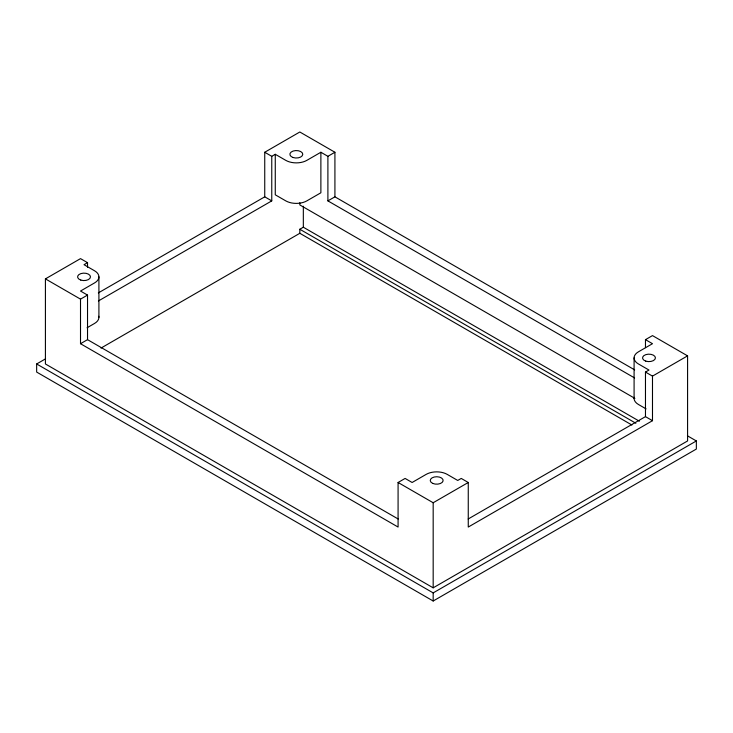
<?xml version="1.0" encoding="UTF-8"?>
<svg xmlns="http://www.w3.org/2000/svg" width="733" height="733" viewBox="0 0 733 733"><rect width="100%" height="100%" fill="white"/><g stroke="black" fill="none" stroke-linecap="round" stroke-linejoin="round"><path stroke-width="1.1" d="M645.471 347.653L645.471 339.654L652.489 335.604L687.581 355.862L687.581 440.954L433.176 587.829L45.419 363.971L45.419 278.879L80.511 258.621L87.529 262.671L87.529 267.243M98.341 292.898L264.741 196.829L264.741 152.253L299.824 131.995L334.917 152.253L334.917 196.829L634.677 369.89M87.529 262.671L84.02 264.695L94.548 270.77A14.889 8.594 0 0 1 94.548 282.929L80.511 291.038L87.529 295.087L87.529 339.654L398.175 519.001M264.741 152.253L271.76 156.312L275.269 154.287L285.788 160.362A14.889 8.594 0 0 0 306.843 160.362L320.88 152.253L327.898 156.312L334.917 152.253M45.419 278.879L80.511 299.137L87.529 295.087M98.424 300.951L271.76 200.879L271.76 156.312M87.062 327.77L94.548 323.445A14.889 8.594 0 0 0 98.781 316.253M687.426 435.805L696.35 440.954L696.35 449.054L433.176 601.005L36.65 372.071L36.65 363.971L45.556 358.831M80.511 299.137L80.511 343.713L87.529 339.654M327.898 156.312L327.898 200.879L334.917 196.829M631.91 425.021L299.824 233.296L299.824 229.246L303.334 227.221L639.378 421.228M101.007 348.083L299.824 233.296M80.511 343.713L398.083 527.054L398.083 482.488L405.102 478.429L412.12 482.488L426.157 474.379A14.889 8.594 0 0 1 447.212 474.379L457.731 480.454L461.24 478.429L468.259 482.488L468.259 527.054L652.489 420.696L652.489 376.121L687.581 355.862M468.176 519.001L645.471 416.637L645.471 372.071L648.98 370.046L638.452 363.971A14.889 8.594 0 0 1 638.452 351.813L652.489 343.704L645.471 339.654M398.083 482.488L433.176 502.746L468.259 482.488M36.65 363.971L433.176 592.896L696.35 440.954M645.471 372.071L652.489 376.121M327.898 200.879L634.586 377.944M634.879 398.376L299.824 204.928L299.824 202.72M646.103 408.904L638.452 404.488A14.889 8.594 0 0 1 634.219 397.286M264.741 196.829L271.76 200.879M645.471 416.637L652.489 420.696M299.824 229.246L635.868 423.262M634.091 357.887L634.091 398.404M433.176 502.746L433.176 587.829M433.176 592.896L433.176 601.005M320.88 152.253L320.88 192.779L306.843 200.879A14.889 8.594 0 0 1 285.788 200.879L275.269 194.804L275.269 154.287M303.334 206.22L303.334 227.221M98.909 276.854L98.909 317.371M432.754 483.413A6.45 3.729 0 0 0 443.08 480.94A6.45 3.729 0 0 0 434.211 477.018A6.45 3.729 0 0 0 432.754 483.413M80.795 280.079A6.45 3.729 0 0 0 90.471 276.854A6.45 3.729 0 0 0 80.795 273.629A6.45 3.729 0 0 0 80.795 280.079M293.09 157.513A6.45 3.729 0 0 0 302.775 154.287A6.45 3.729 0 0 0 293.09 151.062A6.45 3.729 0 0 0 293.09 157.513M645.755 361.112A6.45 3.729 0 0 0 655.43 357.887A6.45 3.729 0 0 0 645.755 354.662A6.45 3.729 0 0 0 645.755 361.112"/></g></svg>
